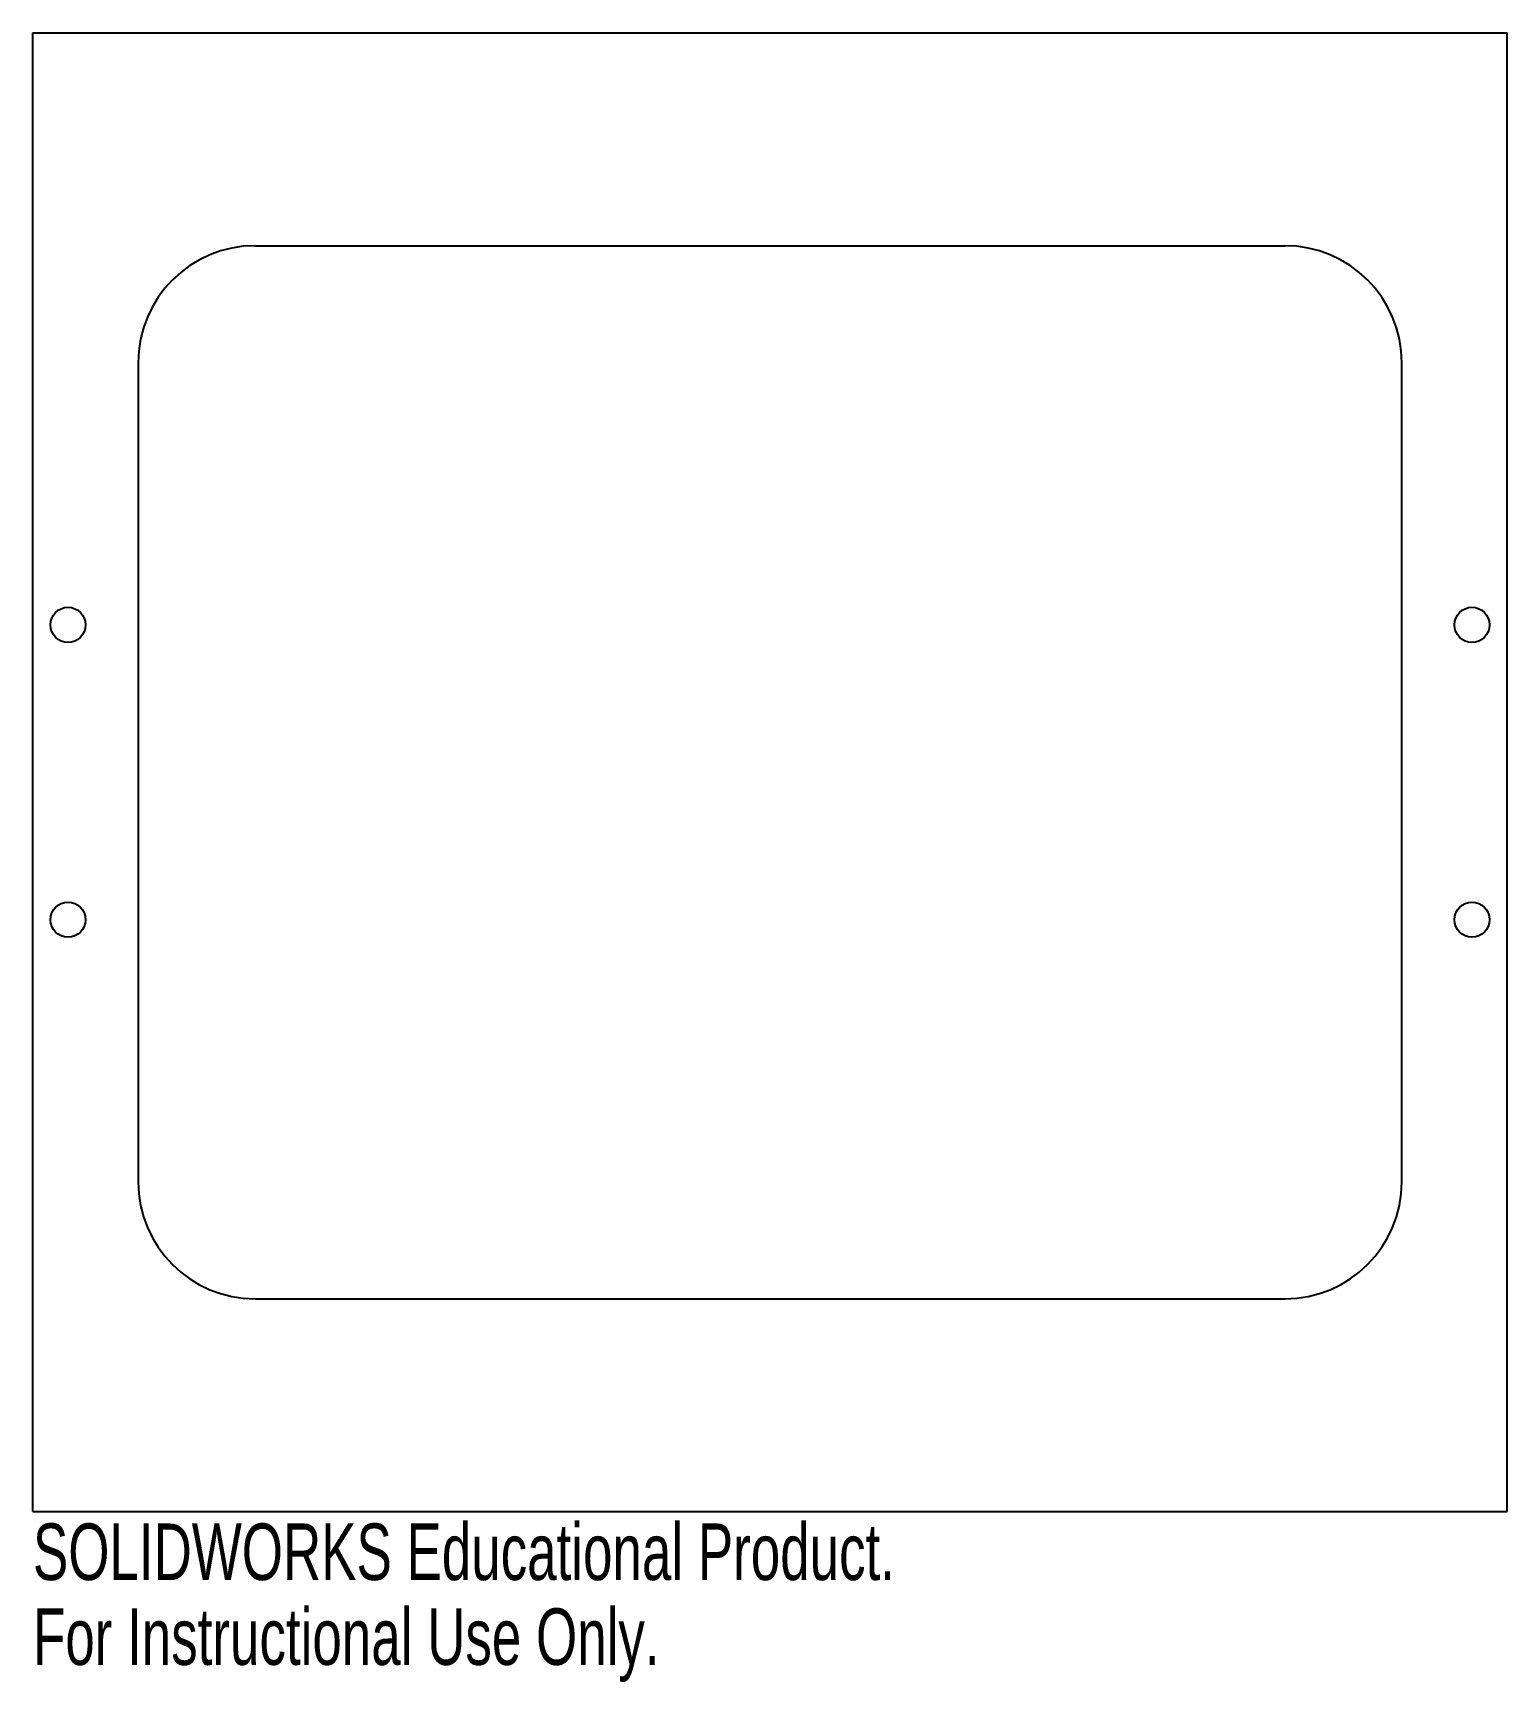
# Model space of a CAD drawing. Header units: millimetres. Extents: x 0 to 126, y -113 to 28.
import ezdxf

# ---------------------------------------------------------------- set-up
doc = ezdxf.new("R2010")
doc.units = ezdxf.units.MM
doc.styles.add('SLDTEXTSTYLE0', font='TXT', dxfattribs={"width": 0.7})

msp = doc.modelspace()

# ---------------------------------------------------------------- linework, layer by layer
at = {"color": 7, "linetype": 'Continuous', "lineweight": 25}
for p, q in [((0, 28.18), (126, 28.18)), ((0, -98.17), (0, 28.18)), ((126, -98.17), (126, 28.18)), ((19, 10), (107, 10)), ((9, 0), (9, -70)), ((117, -70), (117, 0)), ((19, -80), (107, -80)), ((0, -98.17), (126, -98.17))]:
    msp.add_line(p, q, dxfattribs=at)
for centre in [(3, -22.4), (123, -22.4), (3, -47.6), (123, -47.6)]:
    msp.add_circle(centre, 1.5, dxfattribs=at)
for centre, start, end in [((19, 0), 90, 180), ((107, 0), 0, 90), ((19, -70), 180, 270), ((107, -70), 270, 0)]:
    msp.add_arc(centre, 10, start, end, dxfattribs=at)

# ---------------------------------------------------------------- texts
at = {"color": 7, "linetype": 'Continuous', "char_height": 4.8336, "attachment_point": 1, "style": 'SLDTEXTSTYLE0'}
for s, insert in [('SOLIDWORKS Educational Product.', (0, -99.19)), ('For Instructional Use Only.', (0, -106.44))]:
    msp.add_mtext(s, dxfattribs=dict(at, insert=insert))

doc.saveas('drawing.dxf')
